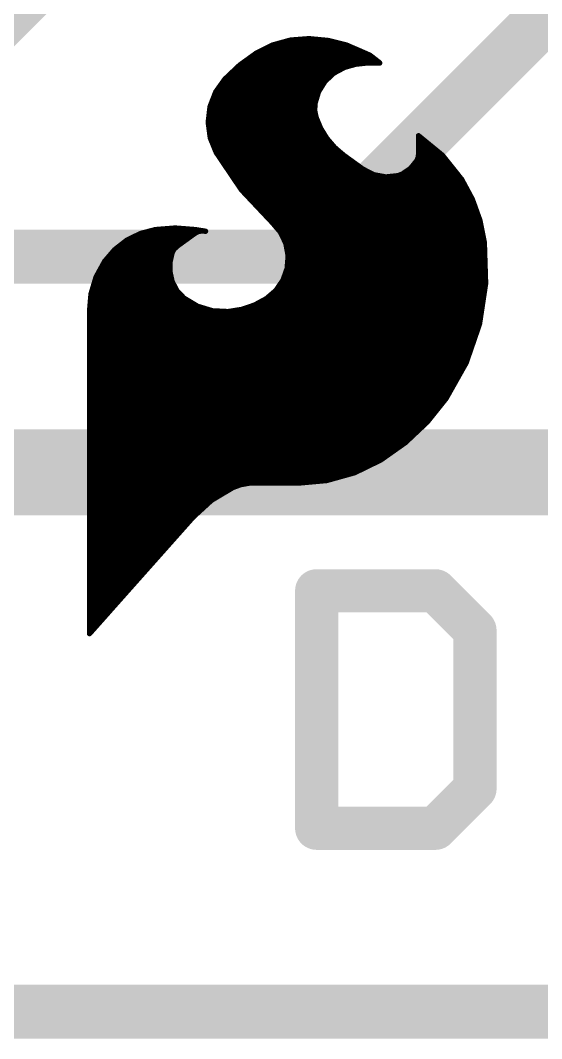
# Model space of a CAD drawing. Extents: x -0.1 to 40.8, y -10.2 to 23.
# Drawn here: x 25.074 to 27.529, y -0.127 to 4.669 of the extents above; entities that cross this region are included whole.
import ezdxf

# ---------------------------------------------------------------- set-up
doc = ezdxf.new("R2010")
doc.units = 0
for name, color, linetype in [('1', 12, 'CONTINUOUS'), ('16', 132, 'CONTINUOUS'), ('20', 53, 'CONTINUOUS'), ('21', 41, 'CONTINUOUS'), ('23', 53, 'CONTINUOUS'), ('49', 6, 'CONTINUOUS')]:
    doc.layers.add(name, color=color, linetype=linetype)

msp = doc.modelspace()

# ---------------------------------------------------------------- linework, layer by layer
at = {"layer": '1', "const_width": 0.254}
for points in [[(24.384, 4.064), (26.67, 6.35)], [(26.416, 3.556), (29.21, 6.35)], [(9.017, 3.556), (26.416, 3.556)], [(40.64, 0), (0, 0)]]:
    msp.add_lwpolyline(points, dxfattribs=at)
at = {"layer": '1', "const_width": 0.127}
for points in [[(26.3711, 3.6009, 1), (26.4609, 3.5111)], [(26.416, 3.4925, 1), (26.416, 3.6195)]]:
    msp.add_lwpolyline(points, format="xyb", dxfattribs=at)
at = {"layer": '16'}
for points, const_width in [([(8.1534, 2.54), (32.385, 2.54)], 0.4064), ([(40.64, 0), (0, 0)], 0.254)]:
    msp.add_lwpolyline(points, dxfattribs=dict(at, const_width=const_width))
at = {"layer": '20', "const_width": 0.254}
msp.add_lwpolyline([(40.64, 0), (0, 0)], dxfattribs=at)
at = {"layer": '21'}
for points, const_width in [([(26.2629, 4.5524), (26.1849, 4.5136)], 0.0254), ([(26.2512, 4.5466), (26.6231, 4.5466)], 0.0254), ([(26.3469, 4.5756), (26.2629, 4.5524)], 0.0254), ([(26.334, 4.572), (26.5304, 4.572)], 0.0254), ([(26.4338, 4.5822), (26.3469, 4.5756)], 0.0254), ([(26.5239, 4.5737), (26.4338, 4.5822)], 0.0254), ([(26.6116, 4.5517), (26.5239, 4.5737)], 0.0254), ([(26.6345, 4.5415), (26.6116, 4.5517)], 0.0254), ([(26.1849, 4.5136), (26.1072, 4.4576)], 0.0254), ([(26.1602, 4.4958), (26.7314, 4.4958)], 0.0254), ([(26.2002, 4.5212), (26.6817, 4.5212)], 0.0254), ([(26.6701, 4.5263), (26.6345, 4.5415)], 0.0254), ([(26.7205, 4.5042), (26.6701, 4.5263)], 0.0254), ([(26.764, 4.4704), (26.7205, 4.5042)], 0.0254), ([(26.1072, 4.4576), (26.0376, 4.3917)], 0.0254), ([(26.125, 4.4704), (26.764, 4.4704)], 0.0254), ([(26.5507, 4.4205), (26.6015, 4.4475)], 0.0254), ([(26.6015, 4.4475), (26.6527, 4.462)], 0.0254), ([(26.6527, 4.462), (26.7056, 4.4679)], 0.0254), ([(26.7056, 4.4679), (26.7666, 4.4679)], 0.0254), ([(26.7665, 4.4679), (26.764, 4.4704)], 0.0254), ([(26.7666, 4.4679), (26.7665, 4.4679)], 0.0254), ([(26.0671, 4.4196), (26.5497, 4.4196)], 0.0254), ([(26.0939, 4.445), (26.5968, 4.445)], 0.0254), ([(26.5087, 4.3813), (26.5507, 4.4205)], 0.0254), ([(26.0376, 4.3917), (25.9945, 4.3313)], 0.0254), ([(26.0212, 4.3688), (26.501, 4.3688)], 0.0254), ([(26.0402, 4.3942), (26.5226, 4.3942)], 0.0254), ([(26.4784, 4.3324), (26.5087, 4.3813)], 0.0254), ([(25.9945, 4.3313), (25.9677, 4.2621)], 0.0254), ([(25.9893, 4.318), (26.474, 4.318)], 0.0254), ([(26.0031, 4.3434), (26.4852, 4.3434)], 0.0254), ([(26.4618, 4.2774), (26.4784, 4.3324)], 0.0254), ([(25.9677, 4.2621), (25.9591, 4.1884)], 0.0254), ([(25.9697, 4.2672), (26.4614, 4.2672)], 0.0254), ([(25.9795, 4.2926), (26.4664, 4.2926)], 0.0254), ([(26.4604, 4.244), (26.4618, 4.2774)], 0.0254), ([(25.9624, 4.2164), (26.4659, 4.2164)], 0.0254), ([(25.9653, 4.2418), (26.4608, 4.2418)], 0.0254), ([(26.4669, 4.2113), (26.4604, 4.244)], 0.0254), ([(26.4884, 4.1598), (26.4669, 4.2113)], 0.0254), ([(25.9591, 4.1884), (25.969, 4.1149)], 0.0254), ([(25.9594, 4.191), (26.4754, 4.191)], 0.0254), ([(25.9622, 4.1656), (26.486, 4.1656)], 0.0254), ([(26.5177, 4.1123), (26.4884, 4.1598)], 0.0254), ([(25.9656, 4.1402), (26.5005, 4.1402)], 0.0254), ([(25.969, 4.1149), (25.997, 4.0462)], 0.0254), ([(25.9691, 4.1148), (26.5162, 4.1148)], 0.0254), ([(26.554, 4.0699), (26.5177, 4.1123)], 0.0254), ([(27.0621, 4.0329), (26.9495, 4.125)], 0.0254), ([(26.9495, 4.125), (26.9495, 4.0361)], 0.0254), ([(26.9495, 4.1148), (26.962, 4.1148)], 0.0254), ([(25.9794, 4.0894), (26.5373, 4.0894)], 0.0254), ([(25.9898, 4.064), (26.5609, 4.064)], 0.0254), ([(26.5964, 4.0335), (26.554, 4.0699)], 0.0254), ([(26.9495, 4.0894), (26.993, 4.0894)], 0.0254), ([(26.9495, 4.064), (27.0241, 4.064)], 0.0254), ([(25.997, 4.0462), (26.1156, 3.8704)], 0.0254), ([(26.0021, 4.0386), (26.5905, 4.0386)], 0.0254), ([(26.6878, 3.9675), (26.5964, 4.0335)], 0.0254), ([(26.9475, 4.0216), (26.9418, 4.0081)], 0.0254), ([(26.9495, 4.0361), (26.9475, 4.0216)], 0.0254), ([(26.9495, 4.0386), (27.0551, 4.0386)], 0.0254), ([(27.1527, 3.9192), (27.0621, 4.0329)], 0.0254), ([(26.0193, 4.0132), (26.6245, 4.0132)], 0.0254), ([(26.0364, 3.9878), (26.6597, 3.9878)], 0.0254), ([(26.9122, 3.9714), (26.8733, 3.9446)], 0.0254), ([(26.9418, 4.0081), (26.9122, 3.9714)], 0.0254), ([(26.9254, 3.9878), (27.098, 3.9878)], 0.0254), ([(26.944, 4.0132), (27.0778, 4.0132)], 0.0254), ([(26.0535, 3.9624), (26.6978, 3.9624)], 0.0254), ([(26.0707, 3.937), (26.7624, 3.937)], 0.0254), ([(26.7391, 3.9413), (26.6878, 3.9675)], 0.0254), ([(26.7957, 3.9309), (26.7391, 3.9413)], 0.0254), ([(26.8529, 3.937), (26.7957, 3.9309)], 0.0254), ([(26.8733, 3.9446), (26.8529, 3.937)], 0.0254), ([(26.8529, 3.937), (27.1385, 3.937)], 0.0254), ([(26.8991, 3.9624), (27.1183, 3.9624)], 0.0254), ([(26.0878, 3.9116), (27.1568, 3.9116)], 0.0254), ([(26.1049, 3.8862), (27.1704, 3.8862)], 0.0254), ([(27.2028, 3.8258), (27.1527, 3.9192)], 0.0254), ([(26.1156, 3.8704), (26.2611, 3.716)], 0.0254), ([(26.1246, 3.8608), (27.1841, 3.8608)], 0.0254), ([(26.1486, 3.8354), (27.1977, 3.8354)], 0.0254), ([(27.2386, 3.726), (27.2028, 3.8258)], 0.0254), ([(26.1725, 3.81), (27.2085, 3.81)], 0.0254), ([(26.1964, 3.7846), (27.2176, 3.7846)], 0.0254), ([(26.2204, 3.7592), (27.2267, 3.7592)], 0.0254), ([(26.2443, 3.7338), (27.2358, 3.7338)], 0.0254), ([(25.7099, 3.683), (25.64, 3.6646)], 0.0254), ([(25.8039, 3.6904), (25.7099, 3.683)], 0.0254), ([(25.7099, 3.683), (25.8979, 3.683)], 0.0254), ([(25.8979, 3.683), (25.8039, 3.6904)], 0.0254), ([(25.9462, 3.6754), (25.8979, 3.683)], 0.0254), ([(26.2611, 3.716), (26.2994, 3.6711)], 0.0254), ([(26.2676, 3.7084), (27.2421, 3.7084)], 0.0254), ([(26.2892, 3.683), (27.2472, 3.683)], 0.0254), ([(27.2593, 3.622), (27.2386, 3.726)], 0.0254), ([(25.5752, 3.6325), (25.5182, 3.5881)], 0.0254), ([(25.5748, 3.6322), (25.8499, 3.6322)], 0.0254), ([(25.64, 3.6646), (25.5752, 3.6325)], 0.0254), ([(25.6259, 3.6576), (25.8849, 3.6576)], 0.0254), ([(25.8115, 3.6043), (25.8954, 3.6652)], 0.0254), ([(25.8954, 3.6652), (25.9111, 3.6736)], 0.0254), ([(25.9111, 3.6736), (25.9285, 3.6771)], 0.0254), ([(25.9285, 3.6771), (25.9462, 3.6754)], 0.0254), ([(26.2994, 3.6711), (26.3249, 3.6178)], 0.0254), ([(26.3058, 3.6576), (27.2522, 3.6576)], 0.0254), ([(26.318, 3.6322), (27.2573, 3.6322)], 0.0254), ([(25.5182, 3.5881), (25.4712, 3.5331)], 0.0254), ([(25.5422, 3.6068), (25.8149, 3.6068)], 0.0254), ([(25.7887, 3.5738), (25.7977, 3.5909)], 0.0254), ([(25.7977, 3.5909), (25.8115, 3.6043)], 0.0254), ([(26.3249, 3.6178), (26.3356, 3.5597)], 0.0254), ([(26.3269, 3.6068), (27.2598, 3.6068)], 0.0254), ([(27.2653, 3.4292), (27.2593, 3.622)], 0.0254), ([(25.4908, 3.556), (25.7847, 3.556)], 0.0254), ([(25.5125, 3.5814), (25.7927, 3.5814)], 0.0254), ([(25.7788, 3.5293), (25.7887, 3.5738)], 0.0254), ([(26.3356, 3.5597), (26.331, 3.5008)], 0.0254), ([(26.3316, 3.5814), (27.2606, 3.5814)], 0.0254), ([(26.3354, 3.556), (27.2614, 3.556)], 0.0254), ([(25.4712, 3.5331), (25.4311, 3.4599)], 0.0254), ([(25.4559, 3.5052), (25.7788, 3.5052)], 0.0254), ([(25.4698, 3.5306), (25.7791, 3.5306)], 0.0254), ([(25.7788, 3.4837), (25.7788, 3.5293)], 0.0254), ([(26.331, 3.5008), (26.3114, 3.4451)], 0.0254), ([(26.3314, 3.5052), (27.263, 3.5052)], 0.0254), ([(26.3334, 3.5306), (27.2622, 3.5306)], 0.0254), ([(25.4311, 3.4599), (25.4071, 3.38)], 0.0254), ([(25.4294, 3.4544), (25.7853, 3.4544)], 0.0254), ([(25.442, 3.4798), (25.7796, 3.4798)], 0.0254), ([(25.7887, 3.4392), (25.7788, 3.4837)], 0.0254), ([(26.3114, 3.4451), (26.278, 3.3964)], 0.0254), ([(26.3147, 3.4544), (27.2645, 3.4544)], 0.0254), ([(26.3236, 3.4798), (27.2638, 3.4798)], 0.0254), ([(25.4141, 3.4036), (25.8069, 3.4036)], 0.0254), ([(25.4218, 3.429), (25.7939, 3.429)], 0.0254), ([(25.8109, 3.3958), (25.7887, 3.4392)], 0.0254), ([(25.8446, 3.3604), (25.8109, 3.3958)], 0.0254), ([(26.278, 3.3964), (26.2332, 3.3579)], 0.0254), ([(26.283, 3.4036), (27.2615, 3.4036)], 0.0254), ([(26.3004, 3.429), (27.2653, 3.429)], 0.0254), ([(27.2365, 3.2385), (27.2653, 3.4292)], 0.0254), ([(25.4071, 3.38), (25.4001, 3.2969)], 0.0254), ([(25.4048, 3.3528), (25.8572, 3.3528)], 0.0254), ([(25.4069, 3.3782), (25.8277, 3.3782)], 0.0254), ([(25.908, 3.3222), (25.8446, 3.3604)], 0.0254), ([(26.2332, 3.3579), (26.1768, 3.3275)], 0.0254), ([(26.2237, 3.3528), (27.2538, 3.3528)], 0.0254), ([(26.2569, 3.3782), (27.2576, 3.3782)], 0.0254), ([(25.4001, 3.2969), (25.4001, 1.7805)], 0.0254), ([(25.4005, 3.302), (25.9742, 3.302)], 0.0254), ([(25.4027, 3.3274), (25.8994, 3.3274)], 0.0254), ([(25.9788, 3.3006), (25.908, 3.3222)], 0.0254), ([(26.0528, 3.2969), (25.9788, 3.3006)], 0.0254), ([(26.1161, 3.307), (26.0528, 3.2969)], 0.0254), ([(26.0848, 3.302), (27.2461, 3.302)], 0.0254), ([(26.1768, 3.3275), (26.1161, 3.307)], 0.0254), ([(26.1765, 3.3274), (27.2499, 3.3274)], 0.0254), ([(25.4001, 3.2766), (27.2422, 3.2766)], 0.0254), ([(25.4001, 3.2512), (27.2384, 3.2512)], 0.0254), ([(25.4001, 3.2258), (27.2321, 3.2258)], 0.0254), ([(25.4001, 3.2004), (27.2234, 3.2004)], 0.0254), ([(27.1737, 3.0561), (27.2365, 3.2385)], 0.0254), ([(25.4001, 3.175), (27.2146, 3.175)], 0.0254), ([(25.4001, 3.1496), (27.2059, 3.1496)], 0.0254), ([(25.4001, 3.1242), (27.1971, 3.1242)], 0.0254), ([(25.4001, 3.0988), (27.1884, 3.0988)], 0.0254), ([(25.4001, 3.0734), (27.1796, 3.0734)], 0.0254), ([(25.4001, 3.048), (27.1691, 3.048)], 0.0254), ([(25.4001, 3.0226), (27.1548, 3.0226)], 0.0254), ([(27.079, 2.888), (27.1737, 3.0561)], 0.0254), ([(25.4001, 2.9972), (27.1405, 2.9972)], 0.0254), ([(25.4001, 2.9718), (27.1262, 2.9718)], 0.0254), ([(25.4001, 2.9464), (27.1119, 2.9464)], 0.0254), ([(25.4001, 2.921), (27.0976, 2.921)], 0.0254), ([(25.4001, 2.8956), (27.0833, 2.8956)], 0.0254), ([(25.4001, 2.8702), (27.0648, 2.8702)], 0.0254), ([(26.9906, 2.7773), (27.079, 2.888)], 0.0254), ([(25.4001, 2.8448), (27.0445, 2.8448)], 0.0254), ([(25.4001, 2.8194), (27.0242, 2.8194)], 0.0254), ([(25.4001, 2.794), (27.0039, 2.794)], 0.0254), ([(26.8874, 2.6801), (26.9906, 2.7773)], 0.0254), ([(25.4001, 2.7686), (26.9813, 2.7686)], 0.0254), ([(25.4001, 2.7432), (26.9544, 2.7432)], 0.0254), ([(25.4001, 2.7178), (26.9274, 2.7178)], 0.0254), ([(25.4001, 2.6924), (26.9005, 2.6924)], 0.0254), ([(26.7717, 2.5984), (26.8874, 2.6801)], 0.0254), ([(25.4001, 2.667), (26.8689, 2.667)], 0.0254), ([(25.4001, 2.6416), (26.8329, 2.6416)], 0.0254), ([(25.4001, 2.6162), (26.7969, 2.6162)], 0.0254), ([(25.4001, 2.5908), (26.7561, 2.5908)], 0.0254), ([(26.6487, 2.5384), (26.7717, 2.5984)], 0.0254), ([(25.4001, 2.5654), (26.704, 2.5654)], 0.0254), ([(25.4001, 2.54), (26.6519, 2.54)], 0.0254), ([(26.5168, 2.5016), (26.6487, 2.5384)], 0.0254), ([(25.4001, 2.5146), (26.5634, 2.5146)], 0.0254), ([(25.4001, 2.4892), (26.3805, 2.4892)], 0.0254), ([(26.0757, 2.4689), (26.1129, 2.4824)], 0.0254), ([(26.1129, 2.4824), (26.1519, 2.4892)], 0.0254), ([(26.1519, 2.4892), (26.3805, 2.4892)], 0.0254), ([(26.3805, 2.4892), (26.5168, 2.5016)], 0.0254), ([(25.4001, 2.4638), (26.0671, 2.4638)], 0.0254), ([(25.4001, 2.4384), (26.0244, 2.4384)], 0.0254), ([(25.9745, 2.4087), (26.0757, 2.4689)], 0.0254), ([(25.4001, 2.413), (25.9817, 2.413)], 0.0254), ([(25.4001, 2.3876), (25.9514, 2.3876)], 0.0254), ([(25.8877, 2.3292), (25.9745, 2.4087)], 0.0254), ([(25.4001, 2.3622), (25.9237, 2.3622)], 0.0254), ([(25.4001, 2.3368), (25.896, 2.3368)], 0.0254), ([(25.4001, 1.7805), (25.8877, 2.3292)], 0.0254), ([(25.4001, 2.3114), (25.8719, 2.3114)], 0.0254), ([(25.4001, 2.286), (25.8493, 2.286)], 0.0254), ([(25.4001, 2.2606), (25.8267, 2.2606)], 0.0254), ([(25.4001, 2.2352), (25.8042, 2.2352)], 0.0254), ([(25.4001, 2.2098), (25.7816, 2.2098)], 0.0254), ([(25.4001, 2.1844), (25.759, 2.1844)], 0.0254), ([(25.4001, 2.159), (25.7365, 2.159)], 0.0254), ([(25.4001, 2.1336), (25.7139, 2.1336)], 0.0254), ([(25.4001, 2.1082), (25.6913, 2.1082)], 0.0254), ([(25.4001, 2.0828), (25.6687, 2.0828)], 0.0254), ([(25.4001, 2.0574), (25.6462, 2.0574)], 0.0254), ([(26.4697, 1.9822), (26.4697, 0.8636)], 0.2032), ([(27.029, 1.9822), (26.4697, 1.9822)], 0.2032), ([(27.2154, 1.7957), (27.029, 1.9822)], 0.2032), ([(25.4001, 2.032), (25.6236, 2.032)], 0.0254), ([(25.4001, 2.0066), (25.601, 2.0066)], 0.0254), ([(25.4001, 1.9812), (25.5785, 1.9812)], 0.0254), ([(25.4001, 1.9558), (25.5559, 1.9558)], 0.0254), ([(25.4001, 1.9304), (25.5333, 1.9304)], 0.0254), ([(25.4001, 1.905), (25.5107, 1.905)], 0.0254), ([(25.4001, 1.8796), (25.4882, 1.8796)], 0.0254), ([(27.2154, 1.05), (27.2154, 1.7957)], 0.2032), ([(25.4001, 1.8542), (25.4656, 1.8542)], 0.0254), ([(25.4001, 1.8288), (25.443, 1.8288)], 0.0254), ([(25.4001, 1.8034), (25.4204, 1.8034)], 0.0254), ([(27.029, 0.8636), (27.2154, 1.05)], 0.2032), ([(26.4697, 0.8636), (27.029, 0.8636)], 0.2032)]:
    msp.add_lwpolyline(points, dxfattribs=dict(at, const_width=const_width))
for points, const_width in [([(26.2512, 4.553, 1), (26.2512, 4.5403)], 0.0127), ([(26.2612, 4.5585, 1), (26.2646, 4.5463)], 0.0127), ([(26.2657, 4.5467, 1), (26.2601, 4.5581)], 0.0127), ([(26.334, 4.5784, 1), (26.334, 4.5656)], 0.0127), ([(26.3464, 4.5819, 1), (26.3474, 4.5692)], 0.0127), ([(26.3486, 4.5695, 1), (26.3452, 4.5817)], 0.0127), ([(26.4344, 4.5885, 1), (26.4332, 4.5759)], 0.0127), ([(26.4343, 4.5759, 1), (26.4333, 4.5885)], 0.0127), ([(26.5254, 4.5798, 1), (26.5223, 4.5675)], 0.0127), ([(26.5232, 4.5673, 1), (26.5245, 4.58)], 0.0127), ([(26.5304, 4.5656, 1), (26.5304, 4.5784)], 0.0127), ([(26.6142, 4.5575, 1), (26.609, 4.5459)], 0.0127), ([(26.6101, 4.5455, 1), (26.6131, 4.5579)], 0.0127), ([(26.6231, 4.5403, 1), (26.6231, 4.553)], 0.0127), ([(26.1602, 4.5022, 1), (26.1602, 4.4894)], 0.0127), ([(26.1821, 4.5193, 1), (26.1877, 4.5079)], 0.0127), ([(26.1886, 4.5084, 1), (26.1812, 4.5188)], 0.0127), ([(26.2002, 4.5276, 1), (26.2002, 4.5149)], 0.0127), ([(26.637, 4.5473, 1), (26.632, 4.5357)], 0.0127), ([(26.6319, 4.5357, 1), (26.6371, 4.5473)], 0.0127), ([(26.6726, 4.5321, 1), (26.6676, 4.5205)], 0.0127), ([(26.6676, 4.5205, 1), (26.6726, 4.5321)], 0.0127), ([(26.6817, 4.5149, 1), (26.6817, 4.5276)], 0.0127), ([(26.7244, 4.5092, 1), (26.7166, 4.4992)], 0.0127), ([(26.718, 4.4984, 1), (26.7231, 4.51)], 0.0127), ([(26.7314, 4.4894, 1), (26.7314, 4.5022)], 0.0127), ([(26.1035, 4.4627, 1), (26.1109, 4.4524)], 0.0127), ([(26.1116, 4.4529, 1), (26.1028, 4.4622)], 0.0127), ([(26.125, 4.4768, 1), (26.125, 4.4641)], 0.0127), ([(26.5998, 4.4536, 1), (26.6032, 4.4414)], 0.0127), ([(26.6045, 4.4419, 1), (26.5985, 4.4531)], 0.0127), ([(26.652, 4.4683, 1), (26.6534, 4.4557)], 0.0127), ([(26.6544, 4.4559, 1), (26.651, 4.4681)], 0.0127), ([(26.7056, 4.4743, 1), (26.7056, 4.4615)], 0.0127), ([(26.7063, 4.4616, 1), (26.7049, 4.4742)], 0.0127), ([(26.7685, 4.4749, 1), (26.7595, 4.4659)], 0.0127), ([(26.7601, 4.4654, 1), (26.7679, 4.4754)], 0.0127), ([(26.7665, 4.4743, 1), (26.7665, 4.4615)], 0.0127), ([(26.762, 4.4634, 1), (26.771, 4.4724)], 0.0127), ([(26.764, 4.4641, 1), (26.764, 4.4768)], 0.0127), ([(26.7666, 4.4615, 1), (26.7666, 4.4743)], 0.0127), ([(26.7666, 4.4615, 1), (26.7666, 4.4743)], 0.0127), ([(26.0671, 4.426, 1), (26.0671, 4.4132)], 0.0127), ([(26.0939, 4.4514, 1), (26.0939, 4.4386)], 0.0127), ([(26.5478, 4.4261, 1), (26.5537, 4.4149)], 0.0127), ([(26.5551, 4.4159, 1), (26.5464, 4.4252)], 0.0127), ([(26.5497, 4.4132, 1), (26.5497, 4.426)], 0.0127), ([(26.5968, 4.4386, 1), (26.5968, 4.4514)], 0.0127), ([(26.0212, 4.3752, 1), (26.0212, 4.3624)], 0.0127), ([(26.0332, 4.3963, 1), (26.042, 4.3871)], 0.0127), ([(26.0428, 4.388, 1), (26.0324, 4.3954)], 0.0127), ([(26.0402, 4.4006, 1), (26.0402, 4.3879)], 0.0127), ([(26.501, 4.3624, 1), (26.501, 4.3752)], 0.0127), ([(26.5044, 4.3859, 1), (26.5131, 4.3766)], 0.0127), ([(26.5141, 4.3779, 1), (26.5033, 4.3846)], 0.0127), ([(26.5226, 4.3879, 1), (26.5226, 4.4006)], 0.0127), ([(25.9893, 4.3244, 1), (25.9893, 4.3117)], 0.0127), ([(25.9893, 4.335, 1), (25.9996, 4.3276)], 0.0127), ([(26.0004, 4.329, 1), (25.9885, 4.3336)], 0.0127), ([(26.0031, 4.3498, 1), (26.0031, 4.337)], 0.0127), ([(26.473, 4.3358, 1), (26.4838, 4.3291)], 0.0127), ([(26.4845, 4.3306, 1), (26.4723, 4.3343)], 0.0127), ([(26.474, 4.3117, 1), (26.474, 4.3244)], 0.0127), ([(26.4852, 4.337, 1), (26.4852, 4.3498)], 0.0127), ([(25.974, 4.2614, 1), (25.9614, 4.2629)], 0.0127), ([(25.9618, 4.2644, 1), (25.9737, 4.2598)], 0.0127), ([(25.9697, 4.2736, 1), (25.9697, 4.2608)], 0.0127), ([(25.9795, 4.299, 1), (25.9795, 4.2862)], 0.0127), ([(26.4681, 4.2771, 1), (26.4555, 4.2777)], 0.0127), ([(26.4557, 4.2792, 1), (26.4679, 4.2756)], 0.0127), ([(26.4614, 4.2608, 1), (26.4614, 4.2736)], 0.0127), ([(26.4664, 4.2862, 1), (26.4664, 4.299)], 0.0127), ([(25.9624, 4.2228, 1), (25.9624, 4.21)], 0.0127), ([(25.9653, 4.2482, 1), (25.9653, 4.2355)], 0.0127), ([(26.454, 4.2443, 1), (26.4667, 4.2438)], 0.0127), ([(26.4666, 4.2453, 1), (26.4542, 4.2428)], 0.0127), ([(26.4728, 4.2137, 1), (26.461, 4.2089)], 0.0127), ([(26.4608, 4.2355, 1), (26.4608, 4.2482)], 0.0127), ([(26.4659, 4.21, 1), (26.4659, 4.2228)], 0.0127), ([(25.9654, 4.1893, 1), (25.9528, 4.1876)], 0.0127), ([(25.9528, 4.1892, 1), (25.9654, 4.1877)], 0.0127), ([(25.9594, 4.1974, 1), (25.9594, 4.1846)], 0.0127), ([(25.9622, 4.172, 1), (25.9622, 4.1593)], 0.0127), ([(26.4607, 4.2101, 1), (26.4731, 4.2125)], 0.0127), ([(26.4754, 4.1846, 1), (26.4754, 4.1974)], 0.0127), ([(26.4938, 4.1631, 1), (26.483, 4.1565)], 0.0127), ([(26.486, 4.1593, 1), (26.486, 4.172)], 0.0127), ([(25.9656, 4.1466, 1), (25.9656, 4.1338)], 0.0127), ([(25.9749, 4.1173, 1), (25.9632, 4.1125)], 0.0127), ([(25.9691, 4.1212, 1), (25.9691, 4.1084)], 0.0127), ([(26.4825, 4.1573, 1), (26.4942, 4.1622)], 0.0127), ([(26.5005, 4.1338, 1), (26.5005, 4.1466)], 0.0127), ([(26.5225, 4.1164, 1), (26.5129, 4.1082)], 0.0127), ([(26.5162, 4.1084, 1), (26.5162, 4.1212)], 0.0127), ([(26.9559, 4.125, 1), (26.9431, 4.125)], 0.0127), ([(26.9495, 4.1212, 1), (26.9495, 4.1084)], 0.0127), ([(26.9535, 4.1299, 1), (26.9455, 4.1201)], 0.0127), ([(26.962, 4.1084, 1), (26.962, 4.1212)], 0.0127), ([(25.9627, 4.1141, 1), (25.9753, 4.1158)], 0.0127), ([(25.9794, 4.0958, 1), (25.9794, 4.0831)], 0.0127), ([(25.9898, 4.0704, 1), (25.9898, 4.0576)], 0.0127), ([(26.5123, 4.109, 1), (26.5231, 4.1156)], 0.0127), ([(26.5373, 4.0831, 1), (26.5373, 4.0958)], 0.0127), ([(26.5582, 4.0747, 1), (26.5499, 4.0651)], 0.0127), ([(26.5492, 4.0658, 1), (26.5589, 4.074)], 0.0127), ([(26.5609, 4.0576, 1), (26.5609, 4.0704)], 0.0127), ([(26.9495, 4.0704, 1), (26.9495, 4.0576)], 0.0127), ([(26.9495, 4.0958, 1), (26.9495, 4.0831)], 0.0127), ([(26.993, 4.0831, 1), (26.993, 4.0958)], 0.0127), ([(27.0241, 4.0576, 1), (27.0241, 4.0704)], 0.0127), ([(26.0023, 4.0498, 1), (25.9917, 4.0426)], 0.0127), ([(25.9911, 4.0438, 1), (26.0029, 4.0486)], 0.0127), ([(26.0021, 4.045, 1), (26.0021, 4.0323)], 0.0127), ([(26.6001, 4.0386, 1), (26.5927, 4.0284)], 0.0127), ([(26.5905, 4.0323, 1), (26.5905, 4.045)], 0.0127), ([(26.5923, 4.0287, 1), (26.6005, 4.0383)], 0.0127), ([(26.9412, 4.0224, 1), (26.9538, 4.0207)], 0.0127), ([(26.9534, 4.0191, 1), (26.9417, 4.0241)], 0.0127), ([(26.9431, 4.0361, 1), (26.9559, 4.0361)], 0.0127), ([(26.9495, 4.045, 1), (26.9495, 4.0323)], 0.0127), ([(26.9558, 4.0352, 1), (26.9432, 4.037)], 0.0127), ([(27.0551, 4.0323, 1), (27.0551, 4.045)], 0.0127), ([(27.067, 4.0369, 1), (27.0571, 4.029)], 0.0127), ([(27.058, 4.028, 1), (27.0661, 4.0378)], 0.0127), ([(26.0193, 4.0196, 1), (26.0193, 4.0069)], 0.0127), ([(26.0364, 3.9941, 1), (26.0364, 3.9815)], 0.0127), ([(26.6245, 4.0069, 1), (26.6245, 4.0196)], 0.0127), ([(26.6597, 3.9815, 1), (26.6597, 3.9941)], 0.0127), ([(26.9072, 3.9754, 1), (26.9171, 3.9674)], 0.0127), ([(26.9158, 3.9661, 1), (26.9086, 3.9766)], 0.0127), ([(26.9254, 3.9941, 1), (26.9254, 3.9815)], 0.0127), ([(26.936, 4.0106, 1), (26.9476, 4.0056)], 0.0127), ([(26.9467, 4.0041, 1), (26.9369, 4.0121)], 0.0127), ([(26.944, 4.0196, 1), (26.944, 4.0069)], 0.0127), ([(27.0778, 4.0069, 1), (27.0778, 4.0196)], 0.0127), ([(27.098, 3.9815, 1), (27.098, 3.9941)], 0.0127), ([(26.0535, 3.9688, 1), (26.0535, 3.9561)], 0.0127), ([(26.0707, 3.9434, 1), (26.0707, 3.9307)], 0.0127), ([(26.6907, 3.9732, 1), (26.6849, 3.9618)], 0.0127), ([(26.6841, 3.9624, 1), (26.6915, 3.9726)], 0.0127), ([(26.6978, 3.9561, 1), (26.6978, 3.9688)], 0.0127), ([(26.7402, 3.9476, 1), (26.7379, 3.9351)], 0.0127), ([(26.7362, 3.9357, 1), (26.742, 3.947)], 0.0127), ([(26.7624, 3.9307, 1), (26.7624, 3.9434)], 0.0127), ([(26.795, 3.9372, 1), (26.7963, 3.9245)], 0.0127), ([(26.7945, 3.9246, 1), (26.7968, 3.9371)], 0.0127), ([(26.8529, 3.9434, 1), (26.8529, 3.9307)], 0.0127), ([(26.8507, 3.943, 1), (26.8551, 3.931)], 0.0127), ([(26.8536, 3.9307, 1), (26.8522, 3.9433)], 0.0127), ([(26.8697, 3.9498, 1), (26.8769, 3.9394)], 0.0127), ([(26.8755, 3.9386, 1), (26.8711, 3.9506)], 0.0127), ([(26.8991, 3.9688, 1), (26.8991, 3.9561)], 0.0127), ([(27.1183, 3.9561, 1), (27.1183, 3.9688)], 0.0127), ([(27.1385, 3.9307, 1), (27.1385, 3.9434)], 0.0127), ([(26.0878, 3.9179, 1), (26.0878, 3.9053)], 0.0127), ([(26.1049, 3.8925, 1), (26.1049, 3.8799)], 0.0127), ([(27.1583, 3.9222, 1), (27.1471, 3.9162)], 0.0127), ([(27.1477, 3.9152, 1), (27.1577, 3.9232)], 0.0127), ([(27.1568, 3.9053, 1), (27.1568, 3.9179)], 0.0127), ([(27.1704, 3.8799, 1), (27.1704, 3.8925)], 0.0127), ([(26.1202, 3.8747, 1), (26.111, 3.866)], 0.0127), ([(26.1104, 3.8668, 1), (26.1209, 3.8739)], 0.0127), ([(26.1246, 3.8672, 1), (26.1246, 3.8545)], 0.0127), ([(26.1486, 3.8418, 1), (26.1486, 3.8291)], 0.0127), ([(27.1841, 3.8545, 1), (27.1841, 3.8672)], 0.0127), ([(27.2088, 3.8279, 1), (27.1969, 3.8236)], 0.0127), ([(27.1977, 3.8291, 1), (27.1977, 3.8418)], 0.0127), ([(26.1725, 3.8163, 1), (26.1725, 3.8037)], 0.0127), ([(26.1964, 3.791, 1), (26.1964, 3.7783)], 0.0127), ([(27.1972, 3.8228, 1), (27.2084, 3.8288)], 0.0127), ([(27.2085, 3.8037, 1), (27.2085, 3.8163)], 0.0127), ([(27.2176, 3.7783, 1), (27.2176, 3.791)], 0.0127), ([(26.2204, 3.7656, 1), (26.2204, 3.7529)], 0.0127), ([(26.2443, 3.7401, 1), (26.2443, 3.7275)], 0.0127), ([(27.2267, 3.7529, 1), (27.2267, 3.7656)], 0.0127), ([(27.2358, 3.7275, 1), (27.2358, 3.7401)], 0.0127), ([(25.7099, 3.6894, 1), (25.7099, 3.6767)], 0.0127), ([(25.7094, 3.6893, 1), (25.7104, 3.6767)], 0.0127), ([(25.7115, 3.6769, 1), (25.7083, 3.6891)], 0.0127), ([(25.8044, 3.6967, 1), (25.8034, 3.684)], 0.0127), ([(25.8044, 3.684, 1), (25.8034, 3.6967)], 0.0127), ([(25.8989, 3.6893, 1), (25.8969, 3.6767)], 0.0127), ([(25.8974, 3.6767, 1), (25.8984, 3.6893)], 0.0127), ([(25.8979, 3.6767, 1), (25.8979, 3.6894)], 0.0127), ([(26.2659, 3.7201, 1), (26.2563, 3.7119)], 0.0127), ([(26.2565, 3.7116, 1), (26.2657, 3.7204)], 0.0127), ([(26.2676, 3.7147, 1), (26.2676, 3.7021)], 0.0127), ([(26.2892, 3.6894, 1), (26.2892, 3.6767)], 0.0127), ([(27.2449, 3.7272, 1), (27.2324, 3.7247)], 0.0127), ([(27.2327, 3.7238, 1), (27.2446, 3.7281)], 0.0127), ([(27.2421, 3.7021, 1), (27.2421, 3.7147)], 0.0127), ([(27.2472, 3.6767, 1), (27.2472, 3.6894)], 0.0127), ([(25.5748, 3.6385, 1), (25.5748, 3.6259)], 0.0127), ([(25.5791, 3.6275, 1), (25.5713, 3.6375)], 0.0127), ([(25.6259, 3.6639, 1), (25.6259, 3.6513)], 0.0127), ([(25.6384, 3.6707, 1), (25.6416, 3.6584)], 0.0127), ([(25.6428, 3.6589, 1), (25.6372, 3.6703)], 0.0127), ([(25.8499, 3.6259, 1), (25.8499, 3.6385)], 0.0127), ([(25.8849, 3.6513, 1), (25.8849, 3.6639)], 0.0127), ([(25.8924, 3.6708, 1), (25.8984, 3.6596)], 0.0127), ([(25.8991, 3.6601, 1), (25.8917, 3.6703)], 0.0127), ([(25.9098, 3.6798, 1), (25.9123, 3.6674)], 0.0127), ([(25.9141, 3.668, 1), (25.9081, 3.6792)], 0.0127), ([(25.9291, 3.6834, 1), (25.9279, 3.6708)], 0.0127), ([(25.9298, 3.6709, 1), (25.9272, 3.6833)], 0.0127), ([(25.9452, 3.6691, 1), (25.9472, 3.6817)], 0.0127), ([(25.9456, 3.6691, 1), (25.9468, 3.6817)], 0.0127), ([(26.3052, 3.6738, 1), (26.2937, 3.6683)], 0.0127), ([(26.2946, 3.6669, 1), (26.3043, 3.6752)], 0.0127), ([(26.3058, 3.6639, 1), (26.3058, 3.6513)], 0.0127), ([(26.318, 3.6385, 1), (26.318, 3.6259)], 0.0127), ([(27.2522, 3.6513, 1), (27.2522, 3.6639)], 0.0127), ([(27.2573, 3.6259, 1), (27.2573, 3.6385)], 0.0127), ([(25.5143, 3.5931, 1), (25.5221, 3.5831)], 0.0127), ([(25.523, 3.584, 1), (25.5133, 3.5922)], 0.0127), ([(25.5422, 3.6132, 1), (25.5422, 3.6005)], 0.0127), ([(25.5724, 3.6382, 1), (25.578, 3.6268)], 0.0127), ([(25.7933, 3.5954, 1), (25.8021, 3.5863)], 0.0127), ([(25.8033, 3.5879, 1), (25.7921, 3.5938)], 0.0127), ([(25.8078, 3.6094, 1), (25.8152, 3.5992)], 0.0127), ([(25.8159, 3.5998, 1), (25.8071, 3.6088)], 0.0127), ([(25.8149, 3.6005, 1), (25.8149, 3.6132)], 0.0127), ([(26.3311, 3.6189, 1), (26.3186, 3.6166)], 0.0127), ([(26.3191, 3.615, 1), (26.3306, 3.6205)], 0.0127), ([(26.3269, 3.6132, 1), (26.3269, 3.6005)], 0.0127), ([(27.2656, 3.6222, 1), (27.253, 3.6218)], 0.0127), ([(27.2531, 3.6208, 1), (27.2655, 3.6232)], 0.0127), ([(27.2598, 3.6005, 1), (27.2598, 3.6132)], 0.0127), ([(25.4908, 3.5623, 1), (25.4908, 3.5497)], 0.0127), ([(25.5125, 3.5878, 1), (25.5125, 3.5751)], 0.0127), ([(25.7831, 3.5768, 1), (25.7943, 3.5708)], 0.0127), ([(25.7949, 3.5724, 1), (25.7825, 3.5752)], 0.0127), ([(25.7847, 3.5497, 1), (25.7847, 3.5623)], 0.0127), ([(25.7927, 3.5751, 1), (25.7927, 3.5878)], 0.0127), ([(26.3316, 3.5878, 1), (26.3316, 3.5751)], 0.0127), ([(26.3354, 3.5623, 1), (26.3354, 3.5497)], 0.0127), ([(26.342, 3.5592, 1), (26.3293, 3.5602)], 0.0127), ([(26.3294, 3.5585, 1), (26.3419, 3.5608)], 0.0127), ([(27.2606, 3.5751, 1), (27.2606, 3.5878)], 0.0127), ([(27.2614, 3.5497, 1), (27.2614, 3.5623)], 0.0127), ([(25.4559, 3.5116, 1), (25.4559, 3.4989)], 0.0127), ([(25.4698, 3.537, 1), (25.4698, 3.5243)], 0.0127), ([(25.4664, 3.5372, 1), (25.476, 3.529)], 0.0127), ([(25.4768, 3.53, 1), (25.4656, 3.5362)], 0.0127), ([(25.7851, 3.5293, 1), (25.7724, 3.5293)], 0.0127), ([(25.7726, 3.5307, 1), (25.785, 3.5279)], 0.0127), ([(25.7788, 3.4989, 1), (25.7788, 3.5116)], 0.0127), ([(25.7791, 3.5243, 1), (25.7791, 3.537)], 0.0127), ([(26.3247, 3.5013, 1), (26.3374, 3.5003)], 0.0127), ([(26.3314, 3.5116, 1), (26.3314, 3.4989)], 0.0127), ([(26.337, 3.4987, 1), (26.3251, 3.5029)], 0.0127), ([(26.3334, 3.537, 1), (26.3334, 3.5243)], 0.0127), ([(27.2622, 3.5243, 1), (27.2622, 3.537)], 0.0127), ([(27.263, 3.4989, 1), (27.263, 3.5116)], 0.0127), ([(25.4294, 3.4607, 1), (25.4294, 3.4481)], 0.0127), ([(25.4255, 3.463, 1), (25.4367, 3.4569)], 0.0127), ([(25.4372, 3.4581, 1), (25.425, 3.4618)], 0.0127), ([(25.442, 3.4861, 1), (25.442, 3.4735)], 0.0127), ([(25.785, 3.4851, 1), (25.7726, 3.4823)], 0.0127), ([(25.7724, 3.4837, 1), (25.7851, 3.4837)], 0.0127), ([(25.7796, 3.4735, 1), (25.7796, 3.4861)], 0.0127), ([(25.7853, 3.4481, 1), (25.7853, 3.4607)], 0.0127), ([(26.3054, 3.4472, 1), (26.3174, 3.443)], 0.0127), ([(26.3166, 3.4415, 1), (26.3062, 3.4487)], 0.0127), ([(26.3147, 3.4607, 1), (26.3147, 3.4481)], 0.0127), ([(26.3236, 3.4861, 1), (26.3236, 3.4735)], 0.0127), ([(27.2638, 3.4735, 1), (27.2638, 3.4861)], 0.0127), ([(27.2645, 3.4481, 1), (27.2645, 3.4607)], 0.0127), ([(25.4141, 3.4099, 1), (25.4141, 3.3973)], 0.0127), ([(25.4218, 3.4354, 1), (25.4218, 3.4227)], 0.0127), ([(25.7944, 3.4421, 1), (25.783, 3.4363)], 0.0127), ([(25.7825, 3.4378, 1), (25.7949, 3.4406)], 0.0127), ([(25.7939, 3.4227, 1), (25.7939, 3.4354)], 0.0127), ([(25.8155, 3.4001, 1), (25.8063, 3.3914)], 0.0127), ([(25.8053, 3.3929, 1), (25.8166, 3.3986)], 0.0127), ([(25.8069, 3.3973, 1), (25.8069, 3.4099)], 0.0127), ([(26.2728, 3.3999, 1), (26.2833, 3.3928)], 0.0127), ([(26.2822, 3.3915, 1), (26.2739, 3.4012)], 0.0127), ([(26.283, 3.4099, 1), (26.283, 3.3973)], 0.0127), ([(26.3004, 3.4354, 1), (26.3004, 3.4227)], 0.0127), ([(27.259, 3.429, 1), (27.2717, 3.4294)], 0.0127), ([(27.2716, 3.4282, 1), (27.2591, 3.4301)], 0.0127), ([(27.2615, 3.3973, 1), (27.2615, 3.4099)], 0.0127), ([(27.2653, 3.4227, 1), (27.2653, 3.4354)], 0.0127), ([(25.4048, 3.3592, 1), (25.4048, 3.3465)], 0.0127), ([(25.4069, 3.3845, 1), (25.4069, 3.3719)], 0.0127), ([(25.4134, 3.3795, 1), (25.4007, 3.3806)], 0.0127), ([(25.401, 3.3819, 1), (25.4131, 3.3782)], 0.0127), ([(25.8277, 3.3719, 1), (25.8277, 3.3845)], 0.0127), ([(25.8479, 3.3658, 1), (25.8413, 3.355)], 0.0127), ([(25.84, 3.356, 1), (25.8492, 3.3648)], 0.0127), ([(25.8572, 3.3465, 1), (25.8572, 3.3592)], 0.0127), ([(26.2237, 3.3592, 1), (26.2237, 3.3465)], 0.0127), ([(26.2291, 3.3627, 1), (26.2373, 3.3531)], 0.0127), ([(26.2362, 3.3523, 1), (26.2302, 3.3635)], 0.0127), ([(26.2569, 3.3845, 1), (26.2569, 3.3719)], 0.0127), ([(27.2538, 3.3465, 1), (27.2538, 3.3592)], 0.0127), ([(27.2576, 3.3719, 1), (27.2576, 3.3845)], 0.0127), ([(25.4065, 3.2969, 1), (25.3938, 3.2969)], 0.0127), ([(25.4005, 3.3083, 1), (25.4005, 3.2957)], 0.0127), ([(25.4027, 3.3338, 1), (25.4027, 3.3211)], 0.0127), ([(25.8994, 3.3211, 1), (25.8994, 3.3338)], 0.0127), ([(25.9099, 3.3283, 1), (25.9062, 3.3161)], 0.0127), ([(25.9047, 3.3167, 1), (25.9113, 3.3276)], 0.0127), ([(25.9792, 3.3069, 1), (25.9785, 3.2942)], 0.0127), ([(25.9742, 3.2957, 1), (25.9742, 3.3083)], 0.0127), ([(25.977, 3.2945, 1), (25.9807, 3.3066)], 0.0127), ([(26.0518, 3.3032, 1), (26.0538, 3.2906)], 0.0127), ([(26.0525, 3.2906, 1), (26.0531, 3.3032)], 0.0127), ([(26.0848, 3.3083, 1), (26.0848, 3.2957)], 0.0127), ([(26.1141, 3.313, 1), (26.1181, 3.301)], 0.0127), ([(26.1171, 3.3007, 1), (26.1151, 3.3132)], 0.0127), ([(26.1765, 3.3338, 1), (26.1765, 3.3211)], 0.0127), ([(26.1738, 3.3331, 1), (26.1798, 3.3219)], 0.0127), ([(26.1788, 3.3215, 1), (26.1748, 3.3335)], 0.0127), ([(27.2461, 3.2957, 1), (27.2461, 3.3083)], 0.0127), ([(27.2499, 3.3211, 1), (27.2499, 3.3338)], 0.0127), ([(25.3938, 3.2974, 1), (25.4064, 3.2964)], 0.0127), ([(25.4001, 3.283, 1), (25.4001, 3.2703)], 0.0127), ([(25.4001, 3.2576, 1), (25.4001, 3.2449)], 0.0127), ([(27.2384, 3.2449, 1), (27.2384, 3.2576)], 0.0127), ([(27.2422, 3.2703, 1), (27.2422, 3.283)], 0.0127), ([(25.4001, 3.2321, 1), (25.4001, 3.2195)], 0.0127), ([(25.4001, 3.2067, 1), (25.4001, 3.1941)], 0.0127), ([(27.2234, 3.1941, 1), (27.2234, 3.2067)], 0.0127), ([(27.2302, 3.2394, 1), (27.2428, 3.2375)], 0.0127), ([(27.2425, 3.2364, 1), (27.2305, 3.2405)], 0.0127), ([(27.2321, 3.2195, 1), (27.2321, 3.2321)], 0.0127), ([(25.4001, 3.1814, 1), (25.4001, 3.1687)], 0.0127), ([(27.2146, 3.1687, 1), (27.2146, 3.1814)], 0.0127), ([(25.4001, 3.1559, 1), (25.4001, 3.1433)], 0.0127), ([(25.4001, 3.1305, 1), (25.4001, 3.1179)], 0.0127), ([(27.1971, 3.1179, 1), (27.1971, 3.1305)], 0.0127), ([(27.2059, 3.1433, 1), (27.2059, 3.1559)], 0.0127), ([(25.4001, 3.1052, 1), (25.4001, 3.0925)], 0.0127), ([(25.4001, 3.0798, 1), (25.4001, 3.0671)], 0.0127), ([(27.1796, 3.0671, 1), (27.1796, 3.0798)], 0.0127), ([(27.1884, 3.0925, 1), (27.1884, 3.1052)], 0.0127), ([(25.4001, 3.0543, 1), (25.4001, 3.0417)], 0.0127), ([(25.4001, 3.029, 1), (25.4001, 3.0163)], 0.0127), ([(27.1548, 3.0163, 1), (27.1548, 3.029)], 0.0127), ([(27.1677, 3.0581, 1), (27.1797, 3.054)], 0.0127), ([(27.1792, 3.053, 1), (27.1681, 3.0592)], 0.0127), ([(27.1691, 3.0417, 1), (27.1691, 3.0543)], 0.0127), ([(25.4001, 3.0036, 1), (25.4001, 2.9909)], 0.0127), ([(25.4001, 2.9781, 1), (25.4001, 2.9655)], 0.0127), ([(27.1262, 2.9655, 1), (27.1262, 2.9781)], 0.0127), ([(27.1405, 2.9909, 1), (27.1405, 3.0036)], 0.0127), ([(25.4001, 2.9527, 1), (25.4001, 2.9401)], 0.0127), ([(25.4001, 2.9274, 1), (25.4001, 2.9147)], 0.0127), ([(27.0976, 2.9147, 1), (27.0976, 2.9274)], 0.0127), ([(27.1119, 2.9401, 1), (27.1119, 2.9527)], 0.0127), ([(25.4001, 2.9019, 1), (25.4001, 2.8893)], 0.0127), ([(25.4001, 2.8765, 1), (25.4001, 2.8639)], 0.0127), ([(27.0648, 2.8639, 1), (27.0648, 2.8765)], 0.0127), ([(27.0735, 2.8911, 1), (27.0845, 2.8849)], 0.0127), ([(27.084, 2.884, 1), (27.074, 2.892)], 0.0127), ([(27.0833, 2.8893, 1), (27.0833, 2.9019)], 0.0127), ([(25.4001, 2.8512, 1), (25.4001, 2.8385)], 0.0127), ([(25.4001, 2.8258, 1), (25.4001, 2.8131)], 0.0127), ([(27.0242, 2.8131, 1), (27.0242, 2.8258)], 0.0127), ([(27.0445, 2.8385, 1), (27.0445, 2.8512)], 0.0127), ([(25.4001, 2.8003, 1), (25.4001, 2.7877)], 0.0127), ([(26.9856, 2.7813, 1), (26.9955, 2.7733)], 0.0127), ([(26.9949, 2.7727, 1), (26.9862, 2.7819)], 0.0127), ([(27.0039, 2.7877, 1), (27.0039, 2.8003)], 0.0127), ([(25.4001, 2.775, 1), (25.4001, 2.7623)], 0.0127), ([(25.4001, 2.7496, 1), (25.4001, 2.7369)], 0.0127), ([(26.9544, 2.7369, 1), (26.9544, 2.7496)], 0.0127), ([(26.9813, 2.7623, 1), (26.9813, 2.775)], 0.0127), ([(25.4001, 2.7241, 1), (25.4001, 2.7115)], 0.0127), ([(25.4001, 2.6987, 1), (25.4001, 2.6861)], 0.0127), ([(26.8831, 2.6847, 1), (26.8918, 2.6755)], 0.0127), ([(26.8911, 2.6749, 1), (26.8838, 2.6853)], 0.0127), ([(26.9005, 2.6861, 1), (26.9005, 2.6987)], 0.0127), ([(26.9274, 2.7115, 1), (26.9274, 2.7241)], 0.0127), ([(25.4001, 2.6734, 1), (25.4001, 2.6607)], 0.0127), ([(25.4001, 2.6479, 1), (25.4001, 2.6353)], 0.0127), ([(26.8329, 2.6353, 1), (26.8329, 2.6479)], 0.0127), ([(26.8689, 2.6607, 1), (26.8689, 2.6734)], 0.0127), ([(25.4001, 2.6225, 1), (25.4001, 2.6099)], 0.0127), ([(25.4001, 2.5972, 1), (25.4001, 2.5845)], 0.0127), ([(26.7561, 2.5845, 1), (26.7561, 2.5972)], 0.0127), ([(26.768, 2.6036, 1), (26.7754, 2.5932)], 0.0127), ([(26.7745, 2.5927, 1), (26.7689, 2.6041)], 0.0127), ([(26.7969, 2.6099, 1), (26.7969, 2.6225)], 0.0127), ([(25.4001, 2.5717, 1), (25.4001, 2.5591)], 0.0127), ([(25.4001, 2.5463, 1), (25.4001, 2.5337)], 0.0127), ([(26.6459, 2.5441, 1), (26.6514, 2.5327)], 0.0127), ([(26.6504, 2.5323, 1), (26.647, 2.5445)], 0.0127), ([(26.6519, 2.5337, 1), (26.6519, 2.5463)], 0.0127), ([(26.704, 2.5591, 1), (26.704, 2.5717)], 0.0127), ([(25.4001, 2.521, 1), (25.4001, 2.5083)], 0.0127), ([(25.4001, 2.4956, 1), (25.4001, 2.4829)], 0.0127), ([(26.1118, 2.4886, 1), (26.114, 2.4761)], 0.0127), ([(26.1151, 2.4764, 1), (26.1108, 2.4883)], 0.0127), ([(26.1519, 2.4956, 1), (26.1519, 2.4829)], 0.0127), ([(26.153, 2.4829, 1), (26.1508, 2.4955)], 0.0127), ([(26.3799, 2.4955, 1), (26.3811, 2.4829)], 0.0127), ([(26.3805, 2.4829, 1), (26.3805, 2.4956)], 0.0127), ([(26.3805, 2.4829, 1), (26.3805, 2.4956)], 0.0127), ([(26.5151, 2.5077, 1), (26.5185, 2.4955)], 0.0127), ([(26.5174, 2.4953, 1), (26.5162, 2.5079)], 0.0127), ([(26.5634, 2.5083, 1), (26.5634, 2.521)], 0.0127), ([(25.4001, 2.4701, 1), (25.4001, 2.4575)], 0.0127), ([(25.4001, 2.4447, 1), (25.4001, 2.4321)], 0.0127), ([(26.0244, 2.4321, 1), (26.0244, 2.4447)], 0.0127), ([(26.0671, 2.4575, 1), (26.0671, 2.4701)], 0.0127), ([(26.0735, 2.4749, 1), (26.0779, 2.4629)], 0.0127), ([(26.0789, 2.4634, 1), (26.0725, 2.4744)], 0.0127), ([(25.4001, 2.4194, 1), (25.4001, 2.4067)], 0.0127), ([(25.4001, 2.3939, 1), (25.4001, 2.3813)], 0.0127), ([(25.9514, 2.3813, 1), (25.9514, 2.3939)], 0.0127), ([(25.9713, 2.4142, 1), (25.9777, 2.4033)], 0.0127), ([(25.9788, 2.4041, 1), (25.9702, 2.4134)], 0.0127), ([(25.9817, 2.4067, 1), (25.9817, 2.4194)], 0.0127), ([(25.4001, 2.3685, 1), (25.4001, 2.3559)], 0.0127), ([(25.9237, 2.3559, 1), (25.9237, 2.3685)], 0.0127), ([(25.4001, 2.3432, 1), (25.4001, 2.3305)], 0.0127), ([(25.4001, 2.3177, 1), (25.4001, 2.3051)], 0.0127), ([(25.8719, 2.3051, 1), (25.8719, 2.3177)], 0.0127), ([(25.8834, 2.3339, 1), (25.892, 2.3245)], 0.0127), ([(25.8924, 2.325, 1), (25.883, 2.3334)], 0.0127), ([(25.896, 2.3305, 1), (25.896, 2.3432)], 0.0127), ([(25.4001, 2.2923, 1), (25.4001, 2.2797)], 0.0127), ([(25.4001, 2.267, 1), (25.4001, 2.2543)], 0.0127), ([(25.8267, 2.2543, 1), (25.8267, 2.267)], 0.0127), ([(25.8493, 2.2797, 1), (25.8493, 2.2923)], 0.0127), ([(25.4001, 2.2416, 1), (25.4001, 2.2289)], 0.0127), ([(25.4001, 2.2161, 1), (25.4001, 2.2035)], 0.0127), ([(25.7816, 2.2035, 1), (25.7816, 2.2161)], 0.0127), ([(25.8042, 2.2289, 1), (25.8042, 2.2416)], 0.0127), ([(25.4001, 2.1907, 1), (25.4001, 2.1781)], 0.0127), ([(25.4001, 2.1654, 1), (25.4001, 2.1527)], 0.0127), ([(25.7365, 2.1527, 1), (25.7365, 2.1654)], 0.0127), ([(25.759, 2.1781, 1), (25.759, 2.1907)], 0.0127), ([(25.4001, 2.1399, 1), (25.4001, 2.1273)], 0.0127), ([(25.4001, 2.1145, 1), (25.4001, 2.1019)], 0.0127), ([(25.6913, 2.1019, 1), (25.6913, 2.1145)], 0.0127), ([(25.7139, 2.1273, 1), (25.7139, 2.1399)], 0.0127), ([(25.4001, 2.0892, 1), (25.4001, 2.0765)], 0.0127), ([(25.4001, 2.0637, 1), (25.4001, 2.0511)], 0.0127), ([(25.6462, 2.0511, 1), (25.6462, 2.0637)], 0.0127), ([(25.6687, 2.0765, 1), (25.6687, 2.0892)], 0.0127), ([(26.5205, 1.9822, 1), (26.4189, 1.9822)], 0.1016), ([(26.4697, 2.033, 1), (26.4697, 1.9314)], 0.1016), ([(27.0649, 2.0181, 1), (26.9931, 1.9462)], 0.1016), ([(27.029, 1.9314, 1), (27.029, 2.033)], 0.1016), ([(25.4001, 2.0383, 1), (25.4001, 2.0257)], 0.0127), ([(25.4001, 2.013, 1), (25.4001, 2.0003)], 0.0127), ([(25.601, 2.0003, 1), (25.601, 2.013)], 0.0127), ([(25.6236, 2.0257, 1), (25.6236, 2.0383)], 0.0127), ([(25.4001, 1.9876, 1), (25.4001, 1.9748)], 0.0127), ([(25.4001, 1.9622, 1), (25.4001, 1.9494)], 0.0127), ([(25.5559, 1.9494, 1), (25.5559, 1.9622)], 0.0127), ([(25.5785, 1.9748, 1), (25.5785, 1.9876)], 0.0127), ([(25.4001, 1.9368, 1), (25.4001, 1.9241)], 0.0127), ([(25.5333, 1.9241, 1), (25.5333, 1.9368)], 0.0127), ([(25.4001, 1.9114, 1), (25.4001, 1.8986)], 0.0127), ([(25.4001, 1.886, 1), (25.4001, 1.8733)], 0.0127), ([(25.4882, 1.8733, 1), (25.4882, 1.886)], 0.0127), ([(25.5107, 1.8986, 1), (25.5107, 1.9114)], 0.0127), ([(27.2662, 1.7957, 1), (27.1646, 1.7957)], 0.1016), ([(27.1795, 1.7598, 1), (27.2513, 1.8316)], 0.1016), ([(25.4001, 1.8606, 1), (25.4001, 1.8478)], 0.0127), ([(25.4001, 1.8352, 1), (25.4001, 1.8224)], 0.0127), ([(25.443, 1.8224, 1), (25.443, 1.8352)], 0.0127), ([(25.4656, 1.8478, 1), (25.4656, 1.8606)], 0.0127), ([(25.4001, 1.8098, 1), (25.4001, 1.7971)], 0.0127), ([(25.3954, 1.7847, 1), (25.4048, 1.7763)], 0.0127), ([(25.3938, 1.7805, 1), (25.4065, 1.7805)], 0.0127), ([(25.4204, 1.7971, 1), (25.4204, 1.8098)], 0.0127), ([(27.2513, 1.0141, 1), (27.1795, 1.0859)], 0.1016), ([(27.1646, 1.05, 1), (27.2662, 1.05)], 0.1016), ([(26.4697, 0.9144, 1), (26.4697, 0.8128)], 0.1016), ([(27.029, 0.8128, 1), (27.029, 0.9144)], 0.1016), ([(26.4189, 0.8636, 1), (26.5205, 0.8636)], 0.1016), ([(26.9931, 0.8995, 1), (27.0649, 0.8277)], 0.1016)]:
    msp.add_lwpolyline(points, format="xyb", dxfattribs=dict(at, const_width=const_width))
at = {"layer": '23'}
msp.add_point((25.4, 1.778), dxfattribs=at)
at = {"layer": '49', "const_width": 0.254}
msp.add_lwpolyline([(0, 0), (40.64, 0)], dxfattribs=at)

doc.saveas('drawing.dxf')
